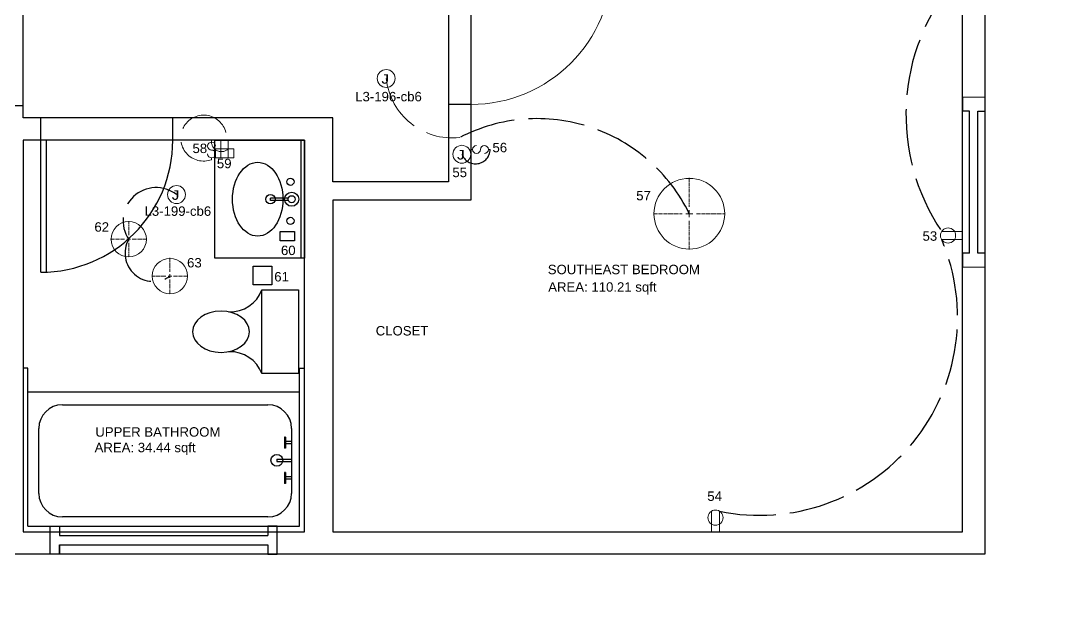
# Model space of a CAD drawing. Header units: inches. Extents: x 26 to 544, y -542 to 369.
# Drawn here: x 152 to 371.1, y -541.8 to -419.3 of the extents above; entities that cross this region are included whole.
import ezdxf

# ---------------------------------------------------------------- set-up
doc = ezdxf.new("R2010")
doc.units = ezdxf.units.IN
doc.header["$MEASUREMENT"] = 0
doc.linetypes.add('ACAD_ISO02W100', pattern=[15, 12, -3])
doc.linetypes.add('CENTER2', pattern=[1.125, 0.75, -0.125, 0.125, -0.125])
doc.layers.get('0').update_dxf_attribs({"color": 1, "lineweight": 9})
for name, color, linetype, lineweight in [('A201-Dimensions', 7, 'Continuous', 9), ('A201-Floorplan-2nd-floor', 7, 'Continuous', 9), ('A201-Text', 7, 'Continuous', 9), ('E201-Electrical-2nd-floor', 7, 'Continuous', 9)]:
    doc.layers.add(name, color=color, linetype=linetype, lineweight=lineweight)
doc.styles.add('Reg', font='Courier New.ttf', dxfattribs={"height": 1})
doc.styles.get("Standard").update_dxf_attribs({"font": 'Arial.ttf', "height": 2})
doc.dimstyles.get("Standard").update_dxf_attribs({"dimtxt": 0.18, "dimasz": 0.1175, "dimexe": 0.18, "dimexo": 0.0625, "dimgap": 0.09, "dimtad": 0, "dimtoh": 1, "dimdec": 3, "dimzin": 0, "dimdsep": 46, "dimlunit": 4, "dimtxsty": 'Standard', "dimblk": 'ARCHTICK', "dimblk1": 'ARCHTICK', "dimblk2": 'ARCHTICK', "dimcen": 0.09, "dimadec": 1, "dimazin": 0, "dimtfac": 1, "dimtdec": 3, "dimtofl": 0, "dimtmove": 0, "dimatfit": 3, "dimfxl": 1, "dimtolj": 1, "dimtzin": 0, "dimarcsym": 0})

# ---------------------------------------------------------------- blocks, each defined once
blk = doc.blocks.new('L2-SE-bedroom-window')
at = {"lineweight": 30}
blk.add_line((0, -33.125), (0, -36.125), dxfattribs=at)
at = {"layer": 'A201-Floorplan-2nd-floor'}
for p, q in [((4.75, 0), (0, 0)), ((0, -36.125), (4.75, -36.125))]:
    blk.add_line(p, q, dxfattribs=at)
at = {"layer": 'A201-Floorplan-2nd-floor', "lineweight": 30}
for p, q in [((0, 0), (0, -3)), ((4.75, 0), (4.75, -3)), ((1.5, -3), (0, -3)), ((1.5, -33.125), (1.5, -3)), ((3.25, -3), (4.75, -3)), ((3.25, -33.125), (3.25, -3)), ((1.5, -33.125), (0, -33.125)), ((4.75, -33.125), (3.25, -33.125)), ((4.75, -33.125), (4.75, -36.125))]:
    blk.add_line(p, q, dxfattribs=at)
blk = doc.blocks.new('L2-bathroom-door')
at = {"lineweight": 30}
for p, q in [((0, -28), (0, 0)), ((1.25, 0), (0, 0)), ((0, 0), (0, 0)), ((1.25, -27.97), (1.25, 0))]:
    blk.add_line(p, q, dxfattribs=at)
blk.add_arc((0, 0), 28, 270, 0, dxfattribs=at)
blk = doc.blocks.new('L2-SE-bedroom')
at = {"layer": 'A201-Floorplan-2nd-floor'}
for p, q in [((30, 0), (0, 0)), ((0, 0), (0, -1.38)), ((0, -1.38), (29.97, -1.38))]:
    blk.add_line(p, q, dxfattribs=at)
blk.add_arc((0, 0), 30, 270, 0, dxfattribs=at)
blk = doc.blocks.new('L2-bathroom-bath-tub')
at = {"lineweight": 30}
for p, q in [((-1, 0), (0, 0)), ((-58.68, 0), (-59.68, 0)), ((-58.68, -33.5), (-58.68, 0)), ((-1, -33.5), (-1, 0)), ((-58.68, -5), (-1, -5)), ((-51.34, -7.77), (-7.72, -7.77)), ((-56.34, -26.56), (-56.34, -12.77)), ((-2.72, -12.77), (-2.72, -26.56)), ((-7.72, -31.56), (-51.34, -31.56)), ((-58.68, -33.5), (-1, -33.5))]:
    blk.add_line(p, q, dxfattribs=at)
for centre, start, end in [((-51.34, -12.77), 90, 180), ((-7.72, -12.77), 0, 90), ((-51.34, -26.56), 180, 270), ((-7.72, -26.56), 270, 0)]:
    blk.add_arc(centre, 5, start, end, dxfattribs=at)
blk = doc.blocks.new('L2-bathroom-window')
at = {"lineweight": 30}
for p, q in [((0, 0), (0, 6)), ((0, 6), (2, 6)), ((2, 6), (2, 4)), ((2, 6), (2, 4)), ((48.18, 6), (46.18, 6)), ((46.18, 6), (46.18, 4)), ((48.18, 0), (48.18, 6)), ((2, 4), (46.18, 4)), ((2, 0), (0, 0)), ((2, 2), (2, 0)), ((2, 0), (2, 2)), ((2, 2), (46.18, 2)), ((46.18, 2), (46.18, 0)), ((46.18, 0), (48.18, 0))]:
    blk.add_line(p, q, dxfattribs=at)
blk = doc.blocks.new('L2-bathroom-switch-58')
at = {"layer": 'E201-Electrical-2nd-floor'}
for p, q in [((0, -0.37, -47.38), (0, 0, -47.38)), ((0, -3.74, -47.38), (0, -4.11, -47.38))]:
    blk.add_line(p, q, dxfattribs=at)
for centre, start, end in [((0, -1.21, -47.38), 0, 180), ((0, -1.22, -47.38), 180, 270), ((0, -2.9, -47.38), 180, 90)]:
    blk.add_arc(centre, 0.84, start, end, dxfattribs=at)
blk = doc.blocks.new('L2-humidity-sensor-60')
at = {"layer": 'E201-Electrical-2nd-floor', "lineweight": 30}
for p, q in [((-1.49, -0.94, -95.25), (-1.49, 1.06, -95.25)), ((-1.49, 1.06, -95.25), (1.51, 1.06, -95.25)), ((1.51, 1.06, -95.25), (1.51, -0.94, -95.25)), ((1.51, -0.94, -95.25), (-1.49, -0.94, -95.25))]:
    blk.add_line(p, q, dxfattribs=at)
blk = doc.blocks.new('L2-bathroom-exhaust-61')
at = {"layer": 'E201-Electrical-2nd-floor', "lineweight": 30}
for p, q in [((-1.87, -1.98, -94.75), (-1.87, 2.02, -94.75)), ((-1.87, 2.02, -94.75), (2.13, 2.02, -94.75)), ((2.13, 2.02, -94.75), (2.13, -1.98, -94.75)), ((2.13, -1.98, -94.75), (-1.87, -1.98, -94.75))]:
    blk.add_line(p, q, dxfattribs=at)
blk = doc.blocks.new('*U28')
at = {"layer": 'E201-Electrical-2nd-floor', "color": 0, "linetype": 'CENTER2', "transparency": 16777216}
for p, q in [((0, 0.75), (0, 3.87)), ((-3.87, 0), (-0.75, 0)), ((0.75, 0), (3.87, 0)), ((0, -3.87), (0, -0.75))]:
    blk.add_line(p, q, dxfattribs=at)
at = {"layer": 'E201-Electrical-2nd-floor', "color": 0, "linetype": 'Continuous', "transparency": 16777216}
for p, q in [((-0.375, 0), (0.375, 0)), ((0, -0.375), (0, 0.375))]:
    blk.add_line(p, q, dxfattribs=at)
blk = doc.blocks.new('L2-bathroom-ceiling-led-62')
at = {"layer": 'E201-Electrical-2nd-floor'}
blk.add_circle((0.14, 0, -94.62), 3.75, dxfattribs=at)
at = {"layer": 'E201-Electrical-2nd-floor', "linetype": 'CENTER2', "rotation": 270}
blk.add_blockref('*U28', (0.14, 0, -94.62), dxfattribs=at)
blk = doc.blocks.new('*U30')
at = {"layer": 'E201-Electrical-2nd-floor', "color": 0, "linetype": 'CENTER2', "transparency": 16777216}
for p, q in [((0, 0.75), (0, 3.87)), ((-3.87, 0), (-0.75, 0)), ((0.75, 0), (3.87, 0)), ((0, -3.87), (0, -0.75))]:
    blk.add_line(p, q, dxfattribs=at)
at = {"layer": 'E201-Electrical-2nd-floor', "color": 0, "linetype": 'Continuous', "transparency": 16777216}
for p, q in [((-0.375, 0), (0.375, 0)), ((0, -0.375), (0, 0.375))]:
    blk.add_line(p, q, dxfattribs=at)
blk = doc.blocks.new('L2-bathroom-ceiling-led-63')
at = {"layer": 'E201-Electrical-2nd-floor'}
blk.add_circle((0, 0, -94.75), 3.75, dxfattribs=at)
at = {"layer": 'E201-Electrical-2nd-floor', "linetype": 'CENTER2', "rotation": 270}
blk.add_blockref('*U30', (0, 0, -94.75), dxfattribs=at)
blk = doc.blocks.new('L2-duplex-53')
at = {"layer": 'E201-Electrical-2nd-floor'}
for p, q in [((0, 1.73, -16.62), (-4.39, 1.73, -16.62)), ((0, 0, -16.62), (-4.38, 0, -16.62))]:
    blk.add_line(p, q, dxfattribs=at)
blk.add_circle((-3.03, 0.87, -16.62), 1.61, dxfattribs=at)
blk = doc.blocks.new('L2-duplex-54')
at = {"layer": 'E201-Electrical-2nd-floor'}
for p, q in [((0, 0, -16.62), (0, 4.39, -16.62)), ((-1.73, 0, -16.62), (-1.73, 4.38, -16.62))]:
    blk.add_line(p, q, dxfattribs=at)
blk.add_circle((-0.86, 3.03, -16.62), 1.61, dxfattribs=at)
blk = doc.blocks.new('L2-basic-switch-56')
at = {"layer": 'E201-Electrical-2nd-floor'}
for p, q in [((0.37, 0, -43.5), (0, 0, -43.5)), ((3.74, 0, -43.5), (4.11, 0, -43.5))]:
    blk.add_line(p, q, dxfattribs=at)
for centre, start, end in [((1.21, 0, -43.5), 90, 270), ((2.9, 0, -43.5), 270, 180), ((1.22, 0, -43.5), 270, 0)]:
    blk.add_arc(centre, 0.84, start, end, dxfattribs=at)
blk = doc.blocks.new('L2-ceiling-led-57')
blk.add_circle((0, 0, -91.5), 7.5)
at = {"layer": 'E201-Electrical-2nd-floor', "linetype": 'CENTER2'}
for p, q in [((0, 7.62, -91.5), (0, 1.5, -91.5)), ((-7.62, 0, -91.5), (-1.5, 0, -91.5)), ((1.5, 0, -91.5), (7.62, 0, -91.5)), ((0, -1.5, -91.5), (0, -7.62, -91.5))]:
    blk.add_line(p, q, dxfattribs=at)
at = {"layer": 'E201-Electrical-2nd-floor', "linetype": 'Continuous'}
for p, q in [((-0.75, 0, -91.5), (0.75, 0, -91.5)), ((0, 0.75, -91.5), (0, -0.75, -91.5))]:
    blk.add_line(p, q, dxfattribs=at)
at = {"layer": 'E201-Electrical-2nd-floor'}
blk.add_circle((0, 0, -91.5), 7.5, dxfattribs=at)
blk = doc.blocks.new('L2-bathroom-sink')
at = {"lineweight": 30}
for p, q in [((-19, -25), (-19, 0)), ((-19, 0), (0, 0)), ((-0.75, 0), (-0.75, -25)), ((0, 0), (0, -25)), ((-3.39, -12.25), (-7.17, -12.25)), ((-7.17, -12.75), (-7.17, -12.25)), ((-3.39, -12.75), (-7.17, -12.75)), ((0, -25), (-19, -25))]:
    blk.add_line(p, q, dxfattribs=at)
for centre, radius in [((-2.94, -8.81), 0.75), ((-7.19, -12.5), 1), ((-2.69, -12.5), 1.5), ((-2.69, -12.5), 0.75), ((-2.94, -17.09), 0.75)]:
    blk.add_circle(centre, radius, dxfattribs=at)
blk.add_ellipse((-9.9, -12.5), major_axis=(0, 7.83), ratio=0.682565, dxfattribs=at)
blk = doc.blocks.new('L2-toilet')
at = {"layer": 'A201-Floorplan-2nd-floor', "lineweight": 30}
for p, q in [((-7.75, 0), (-7.75, 17.75)), ((-7.75, 17.75), (0, 17.75)), ((0, 17.75), (0, 0)), ((0, 0), (-7.75, 0))]:
    blk.add_line(p, q, dxfattribs=at)
for centre, start, end in [((-14.44, 20.27), 267.5527, 339.3943), ((-14.44, -2.52), 20.6057, 92.4473)]:
    blk.add_arc(centre, 7.15, start, end, dxfattribs=at)
blk.add_ellipse((-16.43, 8.88), major_axis=(-6.05, 0), ratio=0.722961, start_param=4.712389, end_param=10.995574, dxfattribs=at)
blk = doc.blocks.new('L2-tub-hot-faucet')
at = {"layer": 'A201-Floorplan-2nd-floor', "lineweight": 30}
for p, q in [((-1.26, 1.41), (-1.51, 1.41)), ((-1.51, 1.41), (-1.51, -0.91)), ((-1.26, 1.41), (-1.26, -0.91)), ((0, 0.5), (-1.26, 0.5)), ((0, 0), (-1.26, 0)), ((-1.26, -0.91), (-1.26, 0)), ((-1.26, -0.91), (-1.51, -0.91))]:
    blk.add_line(p, q, dxfattribs=at)
blk = doc.blocks.new('L2-tub-faucets-and-drain')
at = {"layer": 'A201-Floorplan-2nd-floor', "lineweight": 30}
for p, q in [((0, 0.25), (3.11, 0.25)), ((0, 0.25), (0, -0.25)), ((0, -0.25), (3.11, -0.25))]:
    blk.add_line(p, q, dxfattribs=at)
blk.add_circle((0, 0), 1.25, dxfattribs=at)
at = {"lineweight": 30}
for p in [(3.11, 3.5), (3.11, -4)]:
    blk.add_blockref('L2-tub-hot-faucet', p, dxfattribs=at)
blk = doc.blocks.new('_ArchTick')
at = {"color": 0, "linetype": 'ByBlock', "lineweight": 30, "const_width": 0.15}
blk.add_lwpolyline([(-0.5, -0.5), (0.5, 0.5)], dxfattribs=at)
blk = doc.blocks.new('*D114')
at = {"layer": 'A201-Dimensions', "color": 0, "lineweight": -2, "transparency": 16777216}
for p, q in [((375.41, 40.32), (375.41, 25.85)), ((527.75, 40.32), (527.75, 25.85)), ((375.41, 26.03), (447.42, 26.03)), ((527.75, 26.03), (455.74, 26.03))]:
    blk.add_line(p, q, dxfattribs=at)
at = {"layer": 'A201-Dimensions', "color": 0, "lineweight": -2, "transparency": 16777216, "xscale": 0.1175, "yscale": 0.1175, "zscale": 0.1175, "rotation": 180}
blk.add_blockref('_ArchTick', (375.41, 26.03), dxfattribs=at)
at = {"layer": 'A201-Dimensions', "color": 0, "lineweight": -2, "transparency": 16777216, "xscale": 0.1175, "yscale": 0.1175, "zscale": 0.1175}
blk.add_blockref('_ArchTick', (527.75, 26.03), dxfattribs=at)
at = {"layer": 'A201-Dimensions', "color": 0, "lineweight": 5, "transparency": 16777216, "insert": (451.58, 26.03), "char_height": 2, "attachment_point": 5, "rotation": 180}
blk.add_mtext('\\A1;12\'-8{\\H1x;\\S3/8;}"', dxfattribs=at)
blk = doc.blocks.new('*D116')
at = {"layer": 'A201-Dimensions', "color": 0, "lineweight": -2, "transparency": 16777216}
for p, q in [((527.81, 147.75), (541.72, 147.75)), ((541.54, 147.75), (541.54, 98.32)), ((541.54, 40.38), (541.54, 89.81)), ((527.81, 40.38), (541.72, 40.38))]:
    blk.add_line(p, q, dxfattribs=at)
at = {"layer": 'A201-Dimensions', "color": 0, "lineweight": -2, "transparency": 16777216, "xscale": 0.1175, "yscale": 0.1175, "zscale": 0.1175}
for p, rotation in [((541.54, 147.75), 90), ((541.54, 40.38), 270)]:
    blk.add_blockref('_ArchTick', p, dxfattribs=dict(at, rotation=rotation))
at = {"layer": 'A201-Dimensions', "color": 0, "lineweight": 5, "transparency": 16777216, "insert": (541.54, 94.07), "char_height": 2, "attachment_point": 5, "rotation": 90}
blk.add_mtext('\\A1;8\'-11{\\H1x;\\S3/8;}"', dxfattribs=at)
blk = doc.blocks.new('*D117')
at = {"layer": 'A201-Dimensions', "color": 0, "lineweight": -2, "transparency": 16777216}
for p, q in [((527.81, 212.19), (541.42, 212.19)), ((541.24, 212.19), (541.24, 186.64)), ((541.24, 152.5), (541.24, 178.05)), ((527.81, 152.5), (541.42, 152.5))]:
    blk.add_line(p, q, dxfattribs=at)
at = {"layer": 'A201-Dimensions', "color": 0, "lineweight": -2, "transparency": 16777216, "xscale": 0.1175, "yscale": 0.1175, "zscale": 0.1175}
for p, rotation in [((541.24, 212.19), 90), ((541.24, 152.5), 270)]:
    blk.add_blockref('_ArchTick', p, dxfattribs=dict(at, rotation=rotation))
at = {"layer": 'A201-Dimensions', "color": 0, "lineweight": 5, "transparency": 16777216, "insert": (541.24, 182.35), "char_height": 2, "attachment_point": 5, "rotation": 90}
blk.add_mtext('\\A1;4\'-11{\\H1x;\\S5/8;}"', dxfattribs=at)
blk = doc.blocks.new('*D118')
at = {"layer": 'A201-Dimensions', "color": 0, "lineweight": -2, "transparency": 16777216}
for p, q in [((527.81, 351.82), (542.03, 351.82)), ((541.85, 351.82), (541.85, 289.2)), ((541.85, 218.25), (541.85, 280.88)), ((527.81, 218.25), (542.03, 218.25))]:
    blk.add_line(p, q, dxfattribs=at)
at = {"layer": 'A201-Dimensions', "color": 0, "lineweight": -2, "transparency": 16777216, "xscale": 0.1175, "yscale": 0.1175, "zscale": 0.1175}
for p, rotation in [((541.85, 351.82), 90), ((541.85, 218.25), 270)]:
    blk.add_blockref('_ArchTick', p, dxfattribs=dict(at, rotation=rotation))
at = {"layer": 'A201-Dimensions', "color": 0, "lineweight": 5, "transparency": 16777216, "insert": (541.85, 285.04), "char_height": 2, "attachment_point": 5, "rotation": 90}
blk.add_mtext('\\A1;11\'-1{\\H1x;\\S5/8;}"', dxfattribs=at)
blk = doc.blocks.new('*D119')
at = {"layer": 'A201-Dimensions', "color": 0, "lineweight": -2, "transparency": 16777216}
for p, q in [((457.39, 247.5), (462.33, 247.5)), ((462.15, 247.5), (462.15, 236.4)), ((462.15, 218.25), (462.15, 229.36)), ((457.39, 218.25), (462.33, 218.25))]:
    blk.add_line(p, q, dxfattribs=at)
at = {"layer": 'A201-Dimensions', "color": 0, "lineweight": -2, "transparency": 16777216, "xscale": 0.1175, "yscale": 0.1175, "zscale": 0.1175}
for p, rotation in [((462.15, 247.5), 90), ((462.15, 218.25), 270)]:
    blk.add_blockref('_ArchTick', p, dxfattribs=dict(at, rotation=rotation))
at = {"layer": 'A201-Dimensions', "color": 0, "lineweight": 5, "transparency": 16777216, "insert": (462.15, 232.88), "char_height": 2, "attachment_point": 5, "rotation": 90}
blk.add_mtext('\\A1;2\'-5{\\H1x;\\S1/4;}"', dxfattribs=at)
blk = doc.blocks.new('*D121')
at = {"layer": 'A201-Dimensions', "color": 0, "lineweight": -2, "transparency": 16777216}
for p, q in [((453.39, 242.75), (448.96, 242.75)), ((449.14, 242.75), (449.14, 234)), ((449.14, 218.25), (449.14, 227.01)), ((453.39, 218.25), (448.96, 218.25))]:
    blk.add_line(p, q, dxfattribs=at)
at = {"layer": 'A201-Dimensions', "color": 0, "lineweight": -2, "transparency": 16777216, "xscale": 0.1175, "yscale": 0.1175, "zscale": 0.1175}
for p, rotation in [((449.14, 242.75), 90), ((449.14, 218.25), 270)]:
    blk.add_blockref('_ArchTick', p, dxfattribs=dict(at, rotation=rotation))
at = {"layer": 'A201-Dimensions', "color": 0, "lineweight": 5, "transparency": 16777216, "insert": (449.14, 230.5), "char_height": 2, "attachment_point": 5, "rotation": 90}
blk.add_mtext('\\A1;2\'-0{\\H1x;\\S1/2;}"', dxfattribs=at)
blk = doc.blocks.new('*D123')
at = {"layer": 'A201-Dimensions', "color": 0, "lineweight": -2, "transparency": 16777216}
for p, q in [((404.56, 152.57), (404.56, 157.8)), ((439.9, 152.57), (439.9, 157.8)), ((404.56, 157.62), (417.96, 157.62)), ((439.9, 157.62), (426.5, 157.62))]:
    blk.add_line(p, q, dxfattribs=at)
at = {"layer": 'A201-Dimensions', "color": 0, "lineweight": -2, "transparency": 16777216, "xscale": 0.1175, "yscale": 0.1175, "zscale": 0.1175, "rotation": 180}
blk.add_blockref('_ArchTick', (404.56, 157.62), dxfattribs=at)
at = {"layer": 'A201-Dimensions', "color": 0, "lineweight": -2, "transparency": 16777216, "xscale": 0.1175, "yscale": 0.1175, "zscale": 0.1175}
blk.add_blockref('_ArchTick', (439.9, 157.62), dxfattribs=at)
at = {"layer": 'A201-Dimensions', "color": 0, "lineweight": 5, "transparency": 16777216, "insert": (422.23, 157.62), "char_height": 2, "attachment_point": 5, "rotation": 180}
blk.add_mtext('\\A1;2\'-11{\\H1x;\\S3/8;}"', dxfattribs=at)
blk = doc.blocks.new('*D124')
at = {"layer": 'A201-Dimensions', "color": 0, "lineweight": -2, "transparency": 16777216}
for p, q in [((395.35, 351.88), (395.35, 365.58)), ((395.35, 365.4), (457.4, 365.4)), ((527.75, 365.4), (465.71, 365.4)), ((527.75, 351.88), (527.75, 365.58))]:
    blk.add_line(p, q, dxfattribs=at)
at = {"layer": 'A201-Dimensions', "color": 0, "lineweight": -2, "transparency": 16777216, "xscale": 0.1175, "yscale": 0.1175, "zscale": 0.1175, "rotation": 180}
blk.add_blockref('_ArchTick', (395.35, 365.4), dxfattribs=at)
at = {"layer": 'A201-Dimensions', "color": 0, "lineweight": -2, "transparency": 16777216, "xscale": 0.1175, "yscale": 0.1175, "zscale": 0.1175}
blk.add_blockref('_ArchTick', (527.75, 365.4), dxfattribs=at)
at = {"layer": 'A201-Dimensions', "color": 0, "lineweight": 5, "transparency": 16777216, "insert": (461.55, 365.4), "char_height": 2, "attachment_point": 5, "rotation": 180}
blk.add_mtext('\\A1;11\'-0{\\H1x;\\S3/8;}"', dxfattribs=at)
blk = doc.blocks.new('*D125')
at = {"layer": 'A201-Dimensions', "color": 0, "lineweight": -2, "transparency": 16777216}
for p, q in [((395.35, 247.57), (395.35, 254.09)), ((395.35, 253.91), (423.59, 253.91)), ((457.33, 253.91), (429.09, 253.91)), ((457.33, 247.57), (457.33, 254.09))]:
    blk.add_line(p, q, dxfattribs=at)
at = {"layer": 'A201-Dimensions', "color": 0, "lineweight": -2, "transparency": 16777216, "xscale": 0.1175, "yscale": 0.1175, "zscale": 0.1175, "rotation": 180}
blk.add_blockref('_ArchTick', (395.35, 253.91), dxfattribs=at)
at = {"layer": 'A201-Dimensions', "color": 0, "lineweight": -2, "transparency": 16777216, "xscale": 0.1175, "yscale": 0.1175, "zscale": 0.1175}
blk.add_blockref('_ArchTick', (457.33, 253.91), dxfattribs=at)
at = {"layer": 'A201-Dimensions', "color": 0, "lineweight": 5, "transparency": 16777216, "insert": (426.34, 253.91), "char_height": 2, "attachment_point": 5, "rotation": 180}
blk.add_mtext('\\A1;5\'-2"', dxfattribs=at)
blk = doc.blocks.new('*D128')
at = {"layer": 'A201-Dimensions', "color": 0, "lineweight": -2, "transparency": 16777216}
for p, q in [((404.56, 147.69), (404.56, 140.23)), ((527.75, 147.69), (527.75, 140.23)), ((404.56, 140.41), (461.97, 140.41)), ((527.75, 140.41), (470.35, 140.41))]:
    blk.add_line(p, q, dxfattribs=at)
at = {"layer": 'A201-Dimensions', "color": 0, "lineweight": -2, "transparency": 16777216, "xscale": 0.1175, "yscale": 0.1175, "zscale": 0.1175, "rotation": 180}
blk.add_blockref('_ArchTick', (404.56, 140.41), dxfattribs=at)
at = {"layer": 'A201-Dimensions', "color": 0, "lineweight": -2, "transparency": 16777216, "xscale": 0.1175, "yscale": 0.1175, "zscale": 0.1175}
blk.add_blockref('_ArchTick', (527.75, 140.41), dxfattribs=at)
at = {"layer": 'A201-Dimensions', "color": 0, "lineweight": 5, "transparency": 16777216, "insert": (466.16, 140.41), "char_height": 2, "attachment_point": 5, "rotation": 180}
blk.add_mtext('\\A1;10\'-3{\\H1x;\\S1/4;}"', dxfattribs=at)
blk = doc.blocks.new('L2-bathoom-gfci-duplex-59')
at = {"layer": 'E201-Electrical-2nd-floor'}
for p, q in [((-1.57, 0, -47.38), (-1.57, -3.72, -47.38)), ((-1.57, 0, -47.38), (-1.57, -3.72, -47.38)), ((0, 0, -47.38), (0, -3.72, -47.38)), ((-2.75, -3.72, -47.38), (-2.75, -1.79, -47.38)), ((-2.75, -1.79, -47.38), (-2.75, -3.72, -47.38)), ((-2.75, -1.79, -47.38), (1.18, -1.79, -47.38)), ((1.18, -3.72, -47.38), (1.18, -1.79, -47.38)), ((-2.75, -3.72, -47.38), (1.18, -3.72, -47.38))]:
    blk.add_line(p, q, dxfattribs=at)
blk = doc.blocks.new('L3-198-cb6')
at = {"layer": 'E201-Electrical-2nd-floor'}
blk.add_circle((0, 0), 1.9, dxfattribs=at)
at = {"layer": 'E201-Electrical-2nd-floor', "lineweight": 5, "style": 'Reg'}
blk.add_text('J', height=2, dxfattribs=at).set_placement((-1.25, -1.11))
blk = doc.blocks.new('L3-196')
at = {"layer": 'E201-Electrical-2nd-floor'}
blk.add_circle((0, 0), 1.9, dxfattribs=at)
at = {"layer": 'E201-Electrical-2nd-floor', "lineweight": 5, "style": 'Reg'}
blk.add_text('J', height=2, dxfattribs=at).set_placement((-1.25, -1.11))

msp = doc.modelspace()

# ---------------------------------------------------------------- linework, layer by layer
at = {"layer": 'A201-Floorplan-2nd-floor', "lineweight": -3}
for p, q in [((356.5673, -90.6912), (356.5673, -532.5022)), ((147.7548, -437.2729), (152.5048, -437.2729)), ((247.5048, -437.0419), (242.7548, -437.0419)), ((156.2548, -444.6479), (156.2548, -439.8979)), ((184.2548, -444.6479), (184.2548, -439.8979)), ((156.2548, -444.6479), (152.5048, -444.6479)), ((153.5048, -526.5022), (153.5048, -498.0022)), ((356.5673, -532.5022), (35.2654, -532.5022))]:
    msp.add_line(p, q, dxfattribs=at)
msp.add_lwpolyline([(173.9383, -221.7882), (40.0259, -221.7882), (39.9423, -95.4132), (351.8173, -95.4132), (351.8173, -390.6044), (242.7548, -390.6044), (242.7548, -453.452), (218.2548, -453.452), (218.2548, -439.8979), (152.5048, -439.8979), (152.5048, -404.5647), (173.9383, -404.5647), (173.9383, -221.7829)], dxfattribs=at)
for points in [[(247.5048, -457.327), (218.2548, -457.327), (218.2548, -527.7522), (351.8173, -527.7522), (351.8173, -395.3544), (247.5048, -395.3544)], [(212.1874, -527.7522), (212.1874, -444.6479), (152.5048, -444.6479), (152.5048, -527.7522)]]:
    msp.add_lwpolyline(points, close=True, dxfattribs=at)
at = {"layer": 'E201-Electrical-2nd-floor'}
msp.add_circle((245.6073, -447.6044), 1.8976, dxfattribs=at)
at = {"layer": 'E201-Electrical-2nd-floor', "linetype": 'ACAD_ISO02W100', "lineweight": -3}
for centre, radius, start, end in [((384.2394, -439.192), 44.3917, 139.746703, 213.974275), ((261.6345, -475.9012), 35.852, 25.920572, 117.370271), ((248.5181, -446.5326), 3.1019, 200.214193, 358.67369), ((180.7565, -461.7272), 7.0385, 52.232632, 213.850494), ((180.147, -468.5898), 6.0059, 150.669477, 305.809924), ((308.7809, -482.208), 42.0204, 258.336757, 23.088658)]:
    msp.add_arc(centre, radius, start, end, dxfattribs=at)
at = {"layer": 'E201-Electrical-2nd-floor', "linetype": 'ACAD_ISO02W100', "lineweight": 5}
for centre, radius, start, end in [((243.6266, -429.9991), 14.1461, 186.190738, 276.190162), ((190.8307, -444.1815), 4.877, 13.995662, 290.076193), ((194.5801, -444.9478), 2.0968, 171.776951, 314.818789)]:
    msp.add_arc(centre, radius, start, end, dxfattribs=at)

# ---------------------------------------------------------------- block references
at = {"lineweight": -3}
for name, p in [('L2-SE-bedroom', (247.5048, -407.0419)), ('L2-tub-faucets-and-drain', (206.3582, -512.5483))]:
    msp.add_blockref(name, p, dxfattribs=at)
at = {"layer": 'A201-Floorplan-2nd-floor', "lineweight": -3}
for name, p in [('L2-SE-bedroom-window', (351.8173, -435.46)), ('L2-bathroom-door', (156.2548, -444.6479)), ('L2-bathroom-sink', (212.1874, -444.6479)), ('L2-toilet', (210.9374, -494.1479)), ('L2-bathroom-bath-tub', (212.1874, -493.0022)), ('L2-bathroom-window', (158.2548, -532.5022))]:
    msp.add_blockref(name, p, dxfattribs=at)
at = {"layer": 'E201-Electrical-2nd-floor', "lineweight": 5}
for name, p in [('L3-196', (229.5629, -431.5246)), ('L2-bathoom-gfci-duplex-59', (196.0581, -444.6479, 47.375)), ('L3-198-cb6', (185.0673, -456.1632))]:
    msp.add_blockref(name, p, dxfattribs=at)
at = {"layer": 'E201-Electrical-2nd-floor', "lineweight": -3}
for name, p in [('L2-bathroom-switch-58', (192.5048, -444.6479, 47.375)), ('L2-basic-switch-56', (247.5048, -446.6044, 43.5)), ('L2-ceiling-led-57', (293.8798, -460.2294, 91.5)), ('L2-bathroom-ceiling-led-62', (174.7751, -465.6479, 94.625)), ('L2-humidity-sensor-60', (208.5732, -465.0641, 95.25)), ('L2-duplex-53', (351.8173, -465.7294, 16.625)), ('L2-bathroom-ceiling-led-63', (183.6611, -473.4604, 94.75)), ('L2-bathroom-exhaust-61', (203.1923, -473.3666, 94.75)), ('L2-duplex-54', (300.2861, -527.7522, 16.625))]:
    msp.add_blockref(name, p, dxfattribs=at)

# ---------------------------------------------------------------- texts
at = {"layer": 'A201-Text', "lineweight": 5}
for s, p in [('SOUTHEAST BEDROOM', (263.8438, -473.0576)), ('AREA: 110.21 sqft', (263.9404, -476.7725)), ('CLOSET', (227.3343, -486.065)), ('UPPER BATHROOM', (167.8326, -507.5316)), ('AREA: 34.44 sqft', (167.6824, -510.837))]:
    msp.add_text(s, height=2, dxfattribs=at).set_placement(p)
at = {"layer": 'E201-Electrical-2nd-floor', "lineweight": 5}
for s, p in [('L3-196-cb6', (222.9848, -436.3752)), ('58', (188.4531, -447.3561)), ('56', (252.1107, -447.1829)), ('59', (193.6276, -450.567)), ('55', (243.6005, -452.4682)), ('57', (282.614, -457.3758)), ('L3-199-cb6', (178.2826, -460.6727)), ('62', (167.6407, -464.0388)), ('53', (343.3705, -465.9628)), ('60', (207.2256, -469.0006)), ('63', (187.308, -471.6249)), ('61', (205.8053, -474.602)), ('54', (297.6912, -521.1696))]:
    msp.add_text(s, height=2, dxfattribs=at).set_placement(p)
at = {"layer": 'E201-Electrical-2nd-floor', "lineweight": 5, "style": 'Reg'}
msp.add_text('J', height=2, dxfattribs=at).set_placement((244.3557, -448.7188))

# ---------------------------------------------------------------- dimensions: what is measured, and where the dimension line sits
at = {"layer": 'A201-Dimensions', "lineweight": 5}
for base, p1, p2, picture, middle in [((365.4018, -395.3544), (351.8173, -527.7522), (351.8173, -395.3544), '*D124', (365.4018, -461.5533)), ((253.9139, -457.327), (247.5048, -395.3544), (247.5048, -457.327), '*D125', (253.9139, -426.3407)), ((157.6154, -404.5647), (152.5048, -439.8979), (152.5048, -404.5647), '*D123', (157.6154, -422.2313)), ((140.4063343097, -527.7522124542), (147.7548165256, -404.5647124542), (147.7548165256, -527.7522124542), '*D128', (140.4063343097, -466.1584624542))]:
    dim = msp.add_linear_dim(base=base, p1=p1, p2=p2, angle=90, dimstyle='Standard', dxfattribs=at)
    dim.commit()
    dim.dimension.update_dxf_attribs({"geometry": picture, "text_midpoint": middle})
for base, p1, p2, picture, middle in [((351.8173165256, -541.8460031118), (218.2548165256, -527.7522124542), (351.8173165256, -527.7522124542), '*D118', (285.0360665256, -541.8460031118)), ((212.1874, -541.2356), (152.5048, -527.7522), (212.1874, -527.7522), '*D117', (182.3461, -541.2356)), ((40.3798, -541.5388), (147.7548, -527.7522), (40.3798, -527.7522), '*D116', (94.0673, -541.5388))]:
    dim = msp.add_linear_dim(base=base, p1=p1, p2=p2, dimstyle='Standard', dxfattribs=at)
    dim.commit()
    dim.dimension.update_dxf_attribs({"geometry": picture, "text_midpoint": middle, "dimtype": 128})
for base, p1, p2, picture, middle in [((218.2548, -462.1492), (247.5048, -457.327), (218.2548, -457.327), '*D119', (232.8798, -462.1492)), ((218.2548, -449.1353), (242.7548, -453.452), (218.2548, -453.452), '*D121', (230.5048, -449.1353))]:
    dim = msp.add_linear_dim(base=base, p1=p1, p2=p2, dimstyle='Standard', dxfattribs=at)
    dim.commit()
    dim.dimension.update_dxf_attribs({"geometry": picture, "text_midpoint": middle})
dim = msp.add_linear_dim(base=(26.0312, -375.4085), p1=(40.3798, -527.7522), p2=(40.3798, -375.4085), angle=90, dimstyle='Standard', dxfattribs=at)
dim.commit()
dim.dimension.update_dxf_attribs({"geometry": '*D114', "text_midpoint": (26.0312, -451.5803), "dimtype": 128})

doc.saveas('drawing.dxf')
